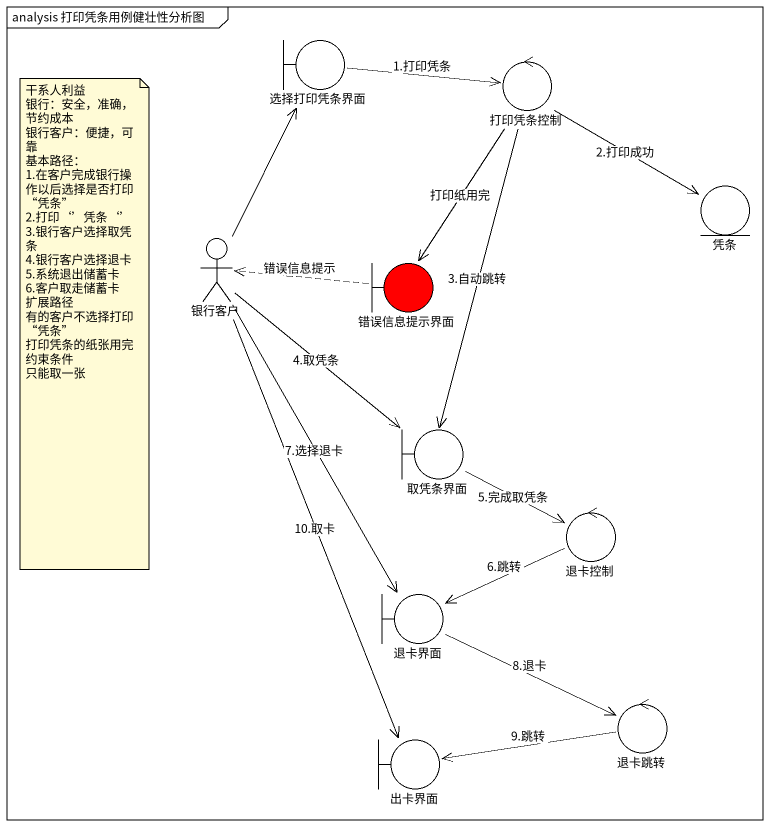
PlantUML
@startuml
mainframe analysis 打印凭条用例健壮性分析图
boundary 选择打印凭条界面
control 打印凭条控制
entity 凭条
actor 银行客户
boundary 错误信息提示界面 #FF0000
boundary 取凭条界面
control 退卡控制
boundary 退卡界面
control 退卡跳转
boundary 出卡界面
选择打印凭条界面 -right-> 打印凭条控制 : 1.打印凭条
打印凭条控制 --> 凭条 : 2.打印成功
打印凭条控制 --> 错误信息提示界面 : 打印纸用完
打印凭条控制 --> 取凭条界面 : 3.自动跳转
银行客户 -up-> 选择打印凭条界面
银行客户 --> 取凭条界面 : 4.取凭条
银行客户 --> 退卡界面 : 7.选择退卡
银行客户 --> 出卡界面 : 10.取卡
错误信息提示界面 .left.> 银行客户 : 错误信息提示
取凭条界面 -right-> 退卡控制 : 5.完成取凭条
退卡控制 -left-> 退卡界面 : 6.跳转
退卡界面 -right-> 退卡跳转 : 8.退卡
退卡跳转 -left-> 出卡界面 : 9.跳转
note as N1
  干系人利益
  银行：安全，准确，节约成本
  银行客户：便捷，可靠
  基本路径：
  1.在客户完成银行操作以后选择是否打印“凭条”
  2.打印‘’凭条‘’
  3.银行客户选择取凭条
  4.银行客户选择退卡
  5.系统退出储蓄卡
  6.客户取走储蓄卡
  扩展路径
  有的客户不选择打印“凭条”
  打印凭条的纸张用完
  约束条件
  只能取一张
end note
@enduml
